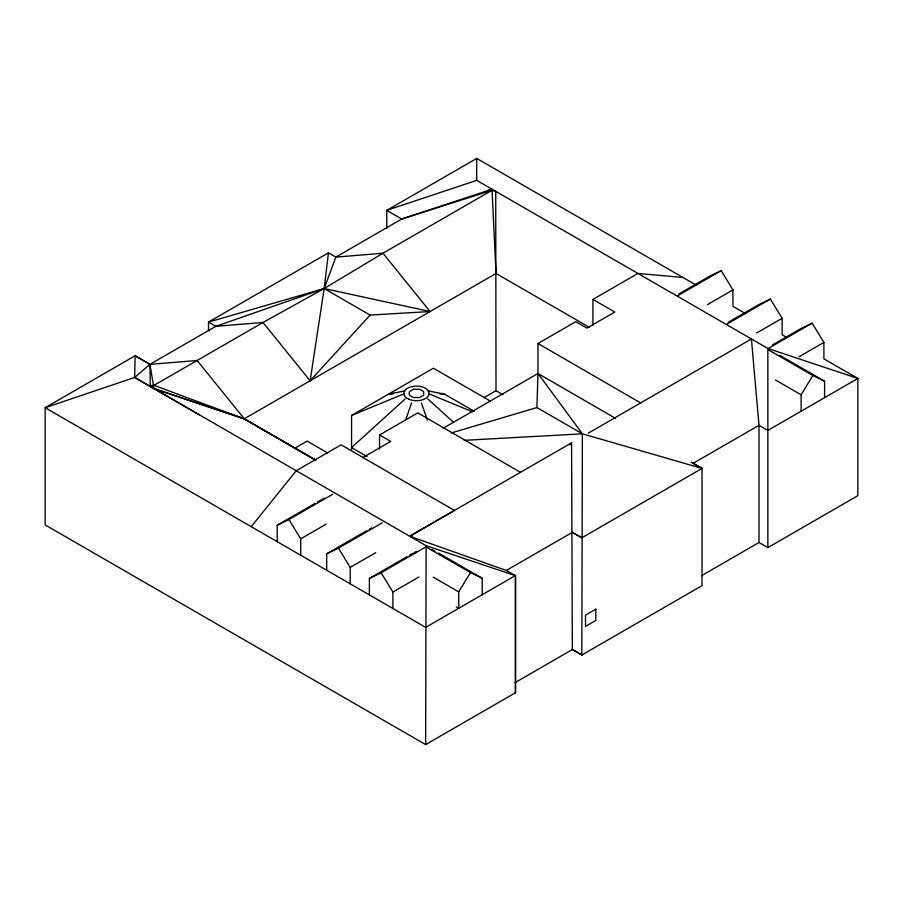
<?xml version="1.0" encoding="UTF-8"?>
<svg xmlns="http://www.w3.org/2000/svg" width="903" height="903" viewBox="0 0 903 903"><rect width="100%" height="100%" fill="white"/><g stroke="black" fill="none" stroke-linecap="round" stroke-linejoin="round"><path stroke-width="1.35" d="M386.744 228.515L386.744 210.343L476.716 180.374L767.855 348.456L767.855 547.624L759.005 542.511L701.687 575.606M315.666 460.124L244.205 418.845L153.962 388.617L149.966 364.338L135.111 355.759L45.15 407.704L45.15 524.914L425.652 744.591L515.647 692.635L515.647 575.425L425.652 627.382L45.15 407.704L134.66 377.443L149.966 364.338L215.828 326.322L324.143 288.542L382.962 253.235L492.022 190.273L495.724 191.346L496.018 390.672L483.974 397.625M515.173 682.566L572.344 649.55L581.825 655.036L582.379 433.812L537.974 373.503L537.974 343.501L575.798 321.671L586.973 328.116L614.808 312.054L592.921 299.424L592.921 325.328M199.27 414.793L134.66 377.443L135.111 355.759L149.954 364.349L197.125 360.5L262.987 322.484L324.143 288.542L335.826 257.095L401.745 219.034L492.022 189.201L496.018 273.462L589.287 327.315M581.825 655.036L702.015 585.652L702.015 468.431L582.379 433.812L536.901 407.558L537.974 373.503L615.282 418.236M328.466 252.84L208.503 322.1L215.828 326.322L262.987 322.484L310.147 380.773L324.143 288.542L328.466 252.84L335.848 257.107L382.962 253.235L430.099 311.524L370.117 315.079L324.143 288.542L208.503 322.1L208.503 330.464M405.639 420.053L411.599 402.84M456.297 606.884L458.724 608.283L458.724 591.86L470.474 572.581L482.225 578.292L482.225 594.716M801.108 411.215L801.108 394.792L812.858 375.513L824.608 381.224L824.608 397.647M251.237 526.686L296.218 470.723L341.12 444.818L362.995 457.449M569.748 444.931L571.576 442.809L572.344 649.55M310.147 380.773L370.117 315.079M405.21 398.923L351.56 447.606L367.115 456.591M696.179 285.111L476.705 158.409L386.744 210.376L401.745 219.034L492.022 190.273L487.992 190.262M496.018 273.462L244.205 418.845L153.984 385.344L150.248 385.536M294.401 448.475L307.155 441.104L327.778 453.013M351.56 450.405L351.56 415.47L433.395 368.221L490.453 401.158M592.921 299.424L637.924 273.44L682.916 277.458M379.553 448.994L379.553 434.975L417.796 412.897L520.467 472.314M362.893 457.505L390.717 441.42L379.553 434.975M443.396 428.112L537.974 373.503M277.21 541.687L277.21 525.253L314.899 503.502M317.337 502.091L320.983 499.991M679.045 293.893L709.442 276.341L721.192 270.629L732.943 289.908L732.943 306.343L745.788 313.759M277.21 525.253L288.96 519.541L332.733 494.28M677.419 295.902L721.192 270.629M300.722 555.255L300.722 538.831L326.243 524.09M707.41 304.65L732.943 289.908M326.694 570.244L326.694 553.821L366.81 530.659M369.237 529.26L371.675 527.86M728.236 322.292L758.633 304.751L770.383 299.028L782.133 318.319L782.133 334.742L786.998 337.553M326.694 553.821L338.444 548.11L382.206 522.848M726.622 324.301L770.383 299.028M350.195 583.823L350.195 567.389L375.727 552.659M756.601 333.049L782.133 318.319M571.576 442.809L409.714 536.269L506.335 570.448L515.297 575.629L515.297 692.838M588.395 433.09L751.42 338.975L759.005 425.302L759.005 542.511M772.437 345.002L800.397 328.861L812.147 323.15L823.897 342.429L823.897 358.852L857.85 378.459L857.85 495.668L767.855 547.624M369.372 594.885L369.372 578.462L407.05 556.699M409.488 555.3L413.134 553.189M768.385 348.411L812.147 323.15M369.372 578.462L381.122 572.75L424.737 547.568M798.963 356.82L823.897 342.429M392.873 608.453L392.873 592.029L418.857 577.028M506.335 570.448L572.344 532.341L581.825 537.816L702.015 468.431L691.179 462.167M149.966 364.338L150.27 386.45L153.984 385.344L197.125 360.5L244.284 418.8L315.757 460.112M322.19 499.291L324.549 498.14M414.353 552.489L416.565 551.417M351.56 415.47L404.205 393.764M244.284 418.8L153.973 388.606L150.259 386.461L153.984 385.344M451.252 432.966L536.901 407.558M405.176 390.875L388.662 394.047L392.839 394.047M464.221 440.325L582.379 433.812M440.156 394.047L444.332 394.047L474.256 411.328M412.513 536.506L409.714 536.247L454.435 510.432L362.893 457.494M427.819 390.875L444.332 394.047M324.143 288.542L430.099 311.524M767.855 348.456L857.85 378.459L767.855 430.415L759.005 425.302L693.154 463.318L702.015 468.431M515.297 575.629L426.103 545.705L134.66 377.443M428.79 393.764L472.45 411.768M431.374 549.464L434.896 551.18M150.259 386.461L152.889 387.974M779.628 355.251L824.608 381.224M769.085 350.24L812.858 375.513M775.575 380.05L801.108 394.792M495.589 390.502L502.903 394.724M438.463 553.02L482.225 578.292M427.153 547.568L470.474 572.581M572.231 649.302L581.995 654.935M433.226 577.141L458.724 591.86M537.974 343.501L640.645 402.93M572.209 532.251L581.825 537.816M243.494 418.439L315.452 460.056M152.122 387.534L153.973 388.606M427.774 398.923L453.577 422.333M381.122 572.75L392.873 592.029M338.444 548.11L350.195 567.389M288.96 519.541L300.722 538.831M421.396 402.84L427.356 420.053M476.705 158.409L476.716 180.374M426.103 546.778L426.103 545.705L425.652 744.591M413.427 389.283L409.341 391.642L409.341 395.187L413.427 397.546L419.568 397.546L423.654 395.187L423.654 391.642L419.568 389.283L413.427 389.283M595.811 609.175L585.494 615.135L585.494 626.434L595.811 620.474L595.811 609.175M408.687 399.149A12.642 7.292 0 0 0 429.004 394.453A12.642 7.292 0 0 0 411.802 386.631A12.642 7.292 0 0 0 408.687 399.149"/></g></svg>
